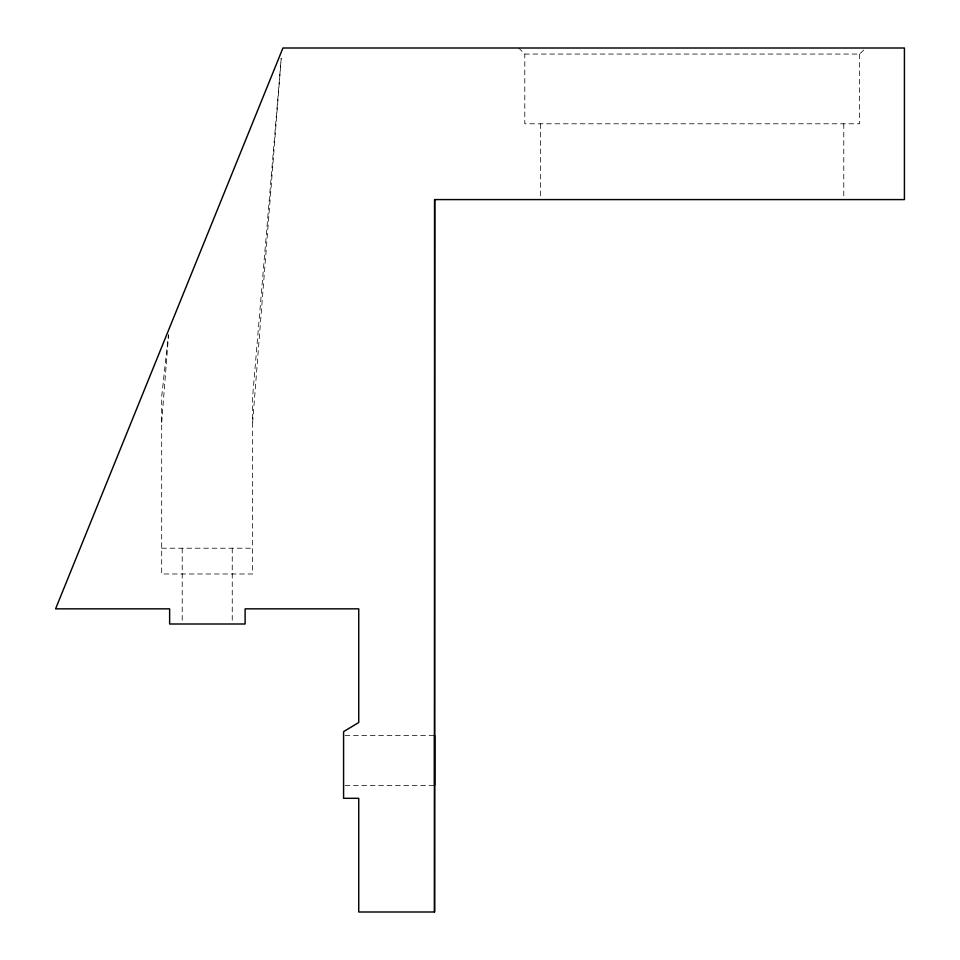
<?xml version="1.0" encoding="UTF-8"?>
<svg xmlns="http://www.w3.org/2000/svg" width="960" height="960" viewBox="0 0 960 960"><rect width="100%" height="100%" fill="white"/><g stroke="black" fill="none" stroke-linecap="round" stroke-linejoin="round"><path stroke-width="0.72" stroke-dasharray="4.8 3.6" d="M161.688 422.4L168.576 334.884M252.636 422.4L281.22 58.272L252.636 396.636L252.636 573.984L161.688 573.984L161.688 396.636L168.408 334.836M518.652 48L524.784 54.06L859.632 54.06L865.764 48M161.688 548.208L252.636 548.208M345.072 735.408L434.592 735.408M345.072 785.436L434.52 785.436M859.632 54.06L859.632 123.792L524.784 123.792L524.784 54.06M843.768 123.792L843.768 198.096M540.648 123.792L540.648 198.096M232.248 548.208L232.248 622.524M182.22 548.208L182.22 622.524"/><path stroke-width="1.44" d="M434.532 912L434.532 199.584L904.416 199.584L904.416 48L282.948 48L55.584 608.844L169.632 608.844L169.632 624L245.124 624L245.124 608.844L358.74 608.844L358.74 722.532L343.584 731.616L343.584 798.312L358.74 798.312L358.74 912L434.532 912L434.784 199.584M434.592 735.408L434.592 785.436"/></g></svg>
